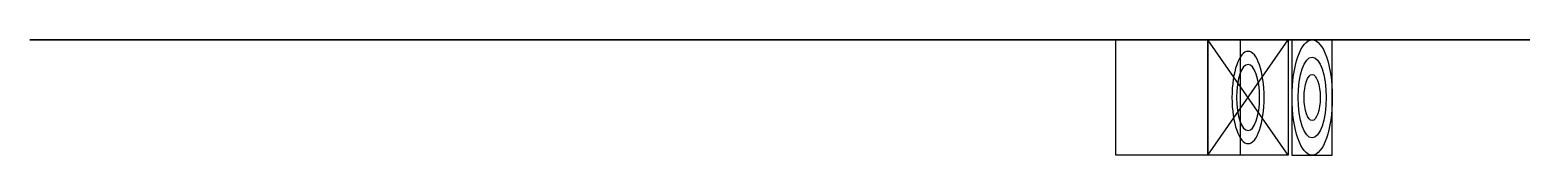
# Model space of a CAD drawing. Header units: centimetres. Extents: x -3 to 10, y -1 to 0.
import ezdxf

# ---------------------------------------------------------------- set-up
doc = ezdxf.new("R2010")
doc.units = ezdxf.units.CM
doc.header["$MEASUREMENT"] = 0
for name, color, linetype in [('ES motor mount bulked v8_Sketch1', 7, 'Continuous'), ('ES motor mount bulked v8_Sketch3', 7, 'Continuous'), ('ES motor mount bulked v8_Sketch6', 7, 'Continuous'), ('ES motor mount bulked v8_Sketch7', 7, 'Continuous')]:
    doc.layers.add(name, color=color, linetype=linetype)

msp = doc.modelspace()

# ---------------------------------------------------------------- linework, layer by layer
at = {"layer": 'ES motor mount bulked v8_Sketch1'}
for p, q in [((2, 0, 2), (-2, 0, -2)), ((-2, 0, 2), (2, 0, -2)), ((-1.556, 0, -1.556), (-1.556, 0, -1.806)), ((-1.556, 0, -1.806), (-0.056, 0, -1.806)), ((-0.056, 0, -1.306), (-1.556, 0, -1.306)), ((-1.556, 0, 1.556), (-1.556, 0, 1.306)), ((-1.556, 0, 1.306), (-0.056, 0, 1.306)), ((-1.556, 0, 1.556), (-1.556, 0, 1.806)), ((-1.556, 0, 1.806), (-0.056, 0, 1.806)), ((-0.056, 0, -1.556), (-0.056, 0, -1.306)), ((0, 0), (7.5, 0)), ((0, 0), (0, 0, -0.5)), ((0, 0, -0.5), (1.5, 0, -0.5)), ((1.5, 0, 0.5), (0, 0, 0.5)), ((7.5, 0, -3), (0, 0, -3)), ((7.5, 0, 3), (0, 0, 3)), ((1.5, 0), (1.5, 0, 0.5)), ((1.556, 0, -1.556), (1.556, 0, -1.806)), ((1.556, 0, -1.806), (3.056, 0, -1.806)), ((1.556, 0, -1.556), (1.556, 0, -1.306)), ((1.556, 0, -1.306), (3.056, 0, -1.306)), ((1.556, 0, 1.556), (1.556, 0, 1.306)), ((1.556, 0, 1.306), (3.056, 0, 1.306)), ((3.056, 0, 1.806), (1.556, 0, 1.806)), ((3.056, 0, 1.556), (3.056, 0, 1.806)), ((6.412, 0, 1.286), (5.903, 0, -0.081)), ((7.5, 0), (6, 0)), ((7.349, 0, 0.937), (6.412, 0, 1.286)), ((7.5, 0, 1.1), (7, 0, 1.1)), ((7, 0, 1.1), (7, 0)), ((7, 0), (8, 0)), ((7, 0), (7.349, 0, 0.937)), ((7, 0), (8, 0)), ((7.349, 0, 0.937), (7.208, 0, 0.99)), ((7.208, 0, 0.99), (7.904, 0, 2.86)), ((7.349, 0, 0.937), (7.489, 0, 0.885)), ((7.349, 0, 0.937), (8.286, 0, 0.588)), ((7.489, 0, 0.885), (8.186, 0, 2.756)), ((7.5, 0), (7.5, 0, -3)), ((7.5, 0), (7.5, 0, 3)), ((8.286, 0, 0.588), (7.777, 0, -0.778))]:
    msp.add_line(p, q, dxfattribs=at)
at = {"layer": 'ES motor mount bulked v8_Sketch1', "extrusion": (0, 1, 0)}
for centre, radius in [((0, 0), 3), ((0, 0), 2.2), ((1.556, -1.556), 0.25), ((1.556, 1.556), 0.25), ((-1.5, 0), 2.2), ((0, 0), 0.5), ((0.056, -1.556), 0.25), ((0.056, 1.556), 0.25), ((-1.5, 0), 0.5), ((-1.556, -1.556), 0.25), ((-1.556, 1.556), 0.25), ((-3.056, -1.556), 0.25), ((-3.056, 1.556), 0.25), ((-7, 0), 3), ((-7, 0), 1.1), ((-7, 0), 1)]:
    msp.add_circle(centre, radius, dxfattribs=at)
at = {"layer": 'ES motor mount bulked v8_Sketch1'}
msp.add_point((0, 0), dxfattribs=at)
msp.add_point((0, 0), dxfattribs=at)
at = {"layer": 'ES motor mount bulked v8_Sketch3'}
for p, q in [((7.208, 0, 0.99), (7.904, 0, 2.86)), ((7.208, -1, 0.99), (7.208, 0, 0.99)), ((7.208, -1, 0.99), (7.208, 0, 0.99)), ((7.208, 0, 0.99), (7.904, 0, 2.86)), ((7.904, -1, 2.86), (7.208, 0, 0.99)), ((7.208, -1, 0.99), (7.904, 0, 2.86)), ((7.904, 0, 2.86), (7.904, -1, 2.86)), ((7.904, 0, 2.86), (7.904, -1, 2.86)), ((7.904, -1, 2.86), (7.208, -1, 0.99)), ((7.904, -1, 2.86), (7.208, -1, 0.99))]:
    msp.add_line(p, q, dxfattribs=at)
at = {"layer": 'ES motor mount bulked v8_Sketch3', "extrusion": (0.937216, 0, -0.34875)}
for radius in [0.4, 0.287]:
    msp.add_circle((-0.5, 4.439, 6.411), radius, dxfattribs=at)
at = {"layer": 'ES motor mount bulked v8_Sketch3'}
msp.add_point((6.008, 0, -2.236), dxfattribs=at)
at = {"layer": 'ES motor mount bulked v8_Sketch6'}
for p, q in [((6.412, -1, 1.286), (6.412, 0, 1.286)), ((6.412, 0, 1.286), (7.208, 0, 0.99)), ((7.208, 0, 0.99), (7.208, -1, 0.99)), ((7.208, 0, 0.99), (7.489, 0, 0.885)), ((7.208, -1, 0.99), (7.208, 0, 0.99)), ((7.489, 0, 0.885), (7.489, -1, 0.885)), ((7.208, -1, 0.99), (6.412, -1, 1.286)), ((7.489, -1, 0.885), (7.208, -1, 0.99))]:
    msp.add_line(p, q, dxfattribs=at)
msp.add_point((1.2, 0, 3.225), dxfattribs=at)
at = {"layer": 'ES motor mount bulked v8_Sketch7'}
for p, q in [((7.937, 0, -0.349), (7.937, -1, -0.349)), ((8.286, 0, 0.588), (7.937, 0, -0.349)), ((8.286, -1, 0.588), (8.286, 0, 0.588)), ((7.937, -1, -0.349), (8.286, -1, 0.588))]:
    msp.add_line(p, q, dxfattribs=at)
at = {"layer": 'ES motor mount bulked v8_Sketch7', "extrusion": (-0.937216, 0, 0.34875)}
for radius in [0.5, 0.35, 0.2]:
    msp.add_circle((0.5, 2.941, -7.561), radius, dxfattribs=at)
at = {"layer": 'ES motor mount bulked v8_Sketch7'}
msp.add_point((7.086, 0, -2.637), dxfattribs=at)

doc.saveas('drawing.dxf')
